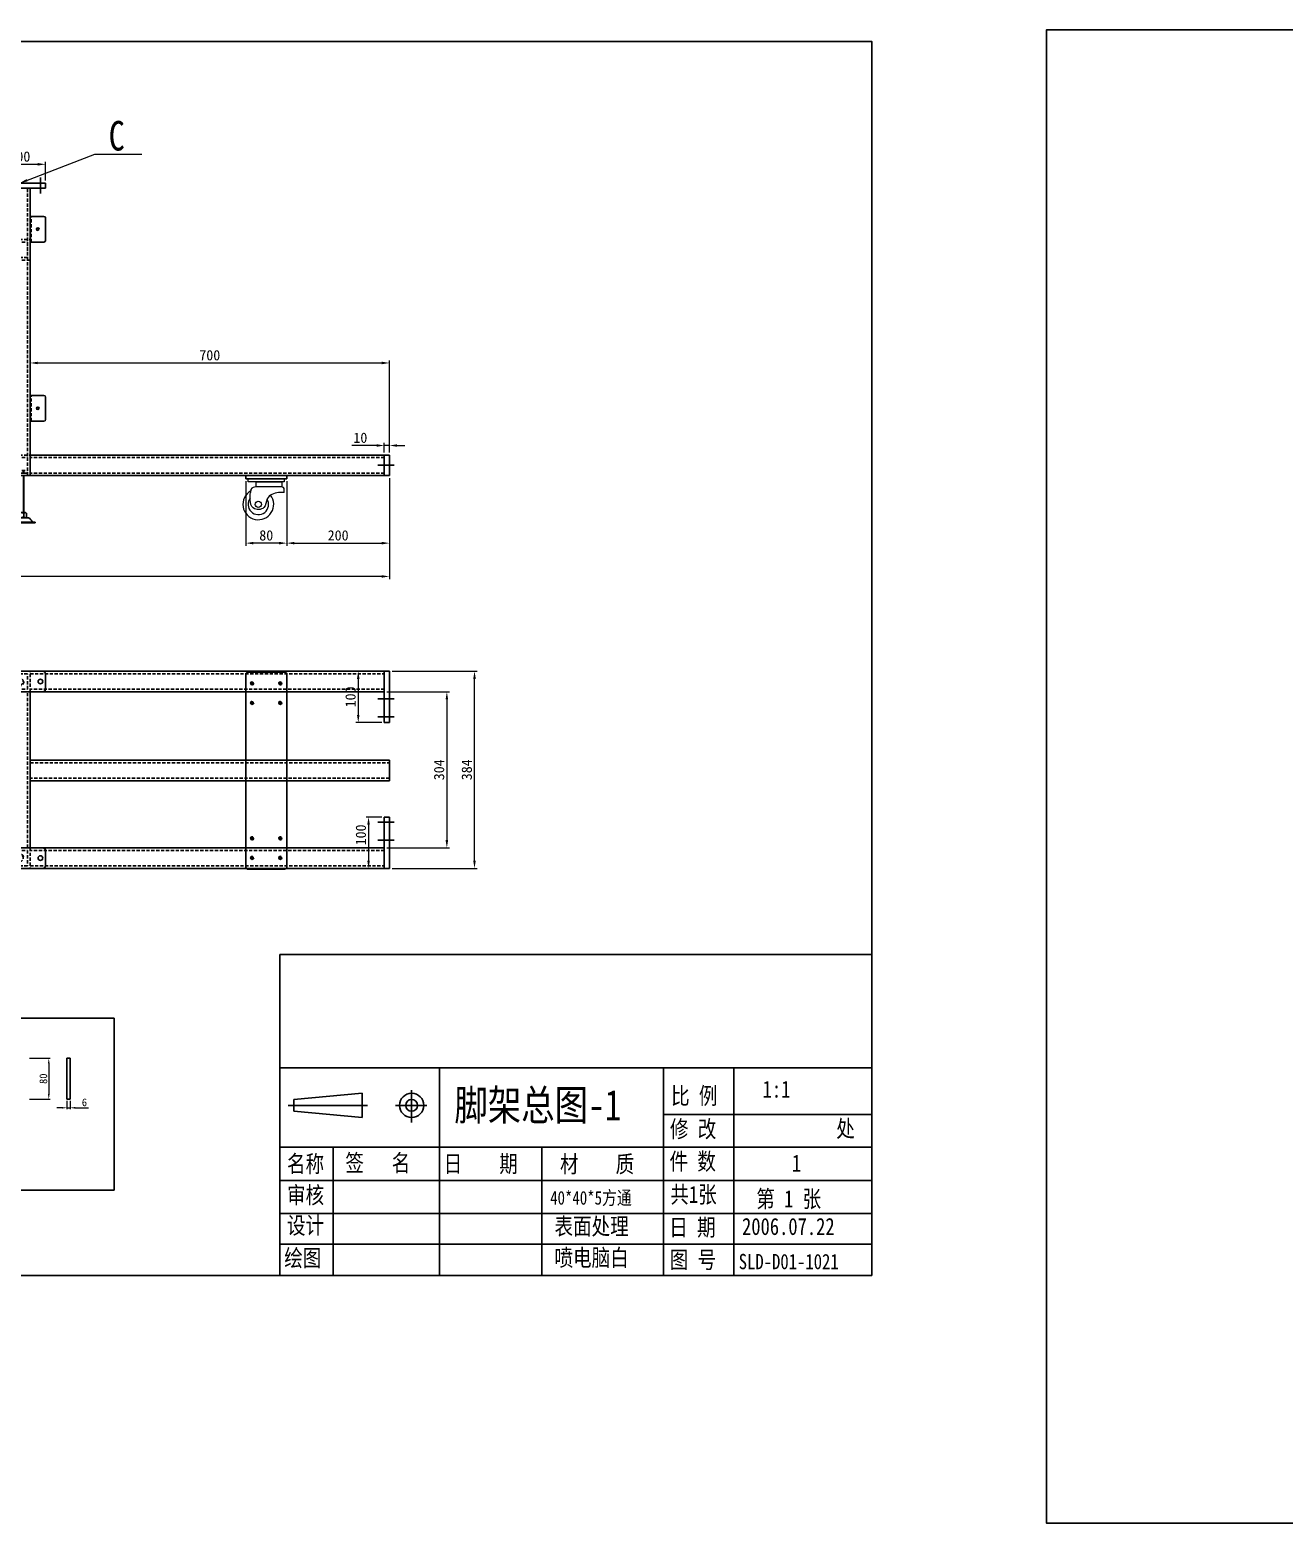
# Model space of a CAD drawing. Header units: millimetres. Extents: x -11986 to -4063, y -41123 to -36325.
# Drawn here: x -10158 to -7715, y -39234 to -36325 of the extents above; entities that cross this region are included whole.
import ezdxf

# ---------------------------------------------------------------- set-up
doc = ezdxf.new("R2010")
doc.units = ezdxf.units.MM
doc.linetypes.add('CENTER', pattern=[50.8, 31.75, -6.35, 6.35, -6.35])
doc.linetypes.add('DASHED2', pattern=[9.525, 6.35, -3.175])
doc.layers.add('DAS', color=4, linetype='DASHED2')
doc.layers.add('sol', color=7, linetype='Continuous', lineweight=20)
doc.styles.add('宋体', font='', dxfattribs={"width": 0.8})
doc.styles.get('宋体').set_extended_font_data('SimSun')
doc.dimstyles.new('ISO-25', dxfattribs={"dimtxt": 5, "dimasz": 4, "dimexe": 1.25, "dimexo": 1, "dimgap": 1, "dimtad": 1, "dimtoh": 1, "dimtxsty": 'Standard', "dimcen": 2.5, "dimclrd": 5, "dimclre": 5, "dimadec": 0, "dimazin": 0, "dimtfac": 1, "dimtmove": 0, "dimatfit": 3, "dimfxl": 1, "dimlwd": 9, "dimlwe": 9, "dimarcsym": 0})
doc.dimstyles.new('ISO-25$0', dxfattribs={"dimtxt": 2.5, "dimasz": 1.5, "dimexe": 1.25, "dimexo": 0.625, "dimtad": 1, "dimdec": 1, "dimzin": 1, "dimdsep": 46, "dimtxsty": 'Standard', "dimcen": 2.5, "dimclrd": 6, "dimclre": 6, "dimclrt": 6, "dimadec": 0, "dimazin": 0, "dimtfac": 1, "dimtdec": 4, "dimtmove": 0, "dimatfit": 3, "dimfxl": 1, "dimtolj": 1, "dimtzin": 0, "dimlwd": 9, "dimlwe": 9, "dimarcsym": 0})

# ---------------------------------------------------------------- blocks, each defined once
blk = doc.blocks.new('A$C7281443F')
at = {"color": 1, "linetype": 'CENTER'}
for p, q in [((10, 559), (10, 590.1)), ((90, 559), (90, 590.1)), ((50, 29.9), (50, 0))]:
    blk.add_line(p, q, dxfattribs=at)
for p, q in [((0, 579.5), (100, 579.5)), ((0, 579.5), (0, 569.5)), ((0, 569.5), (100, 569.5)), ((30, 569.5), (30, 9.5)), ((70, 9.5), (70, 569.5)), ((100, 579.5), (100, 569.5)), ((30, 9.5), (70, 9.5))]:
    blk.add_line(p, q)
at = {"layer": 'DAS'}
for p, q in [((35, 569.5), (35, 9.5)), ((65, 9.5), (65, 569.5)), ((35, 19.5), (65, 19.5)), ((42, 19.5), (42, 9.5)), ((43.5, 19.5), (43.5, 9.5)), ((56.5, 19.5), (56.5, 9.5)), ((58, 19.5), (58, 9.5))]:
    blk.add_line(p, q, dxfattribs=at)
for points in [[(30, 469.5), (70, 469.5), (70, 429.5), (30, 429.5)], [(35, 464.5), (65, 464.5), (65, 434.5), (35, 434.5)], [(30, 49.5), (70, 49.5), (70, 9.5), (30, 9.5)], [(35, 44.5), (65, 44.5), (65, 14.5), (35, 14.5)]]:
    blk.add_lwpolyline(points, close=True, dxfattribs=at)
blk = doc.blocks.new('A$C2508060A')
for p, q in [((0, 5), (0, 95)), ((5, 100), (35, 100)), ((40, 95), (40, 5)), ((344, 95), (344, 5)), ((379, 100), (349, 100)), ((384, 5), (384, 95)), ((40, 70), (344, 70)), ((344, 30), (40, 30)), ((5, 0), (35, 0)), ((379, 0), (349, 0))]:
    blk.add_line(p, q)
for centre in [(20, 90), (20, 90), (364, 90), (20, 10), (364, 10)]:
    blk.add_circle(centre, 4.5)
for centre, start, end in [((5, 95), 90, 180), ((35, 95), 0, 90), ((349, 95), 90, 180), ((379, 95), 0, 90), ((5, 5), 180, 270), ((35, 5), 270, 0), ((349, 5), 180, 270), ((379, 5), 270, 0)]:
    blk.add_arc(centre, 5, start, end)
at = {"layer": 'DAS'}
for p, q in [((40, 65), (344, 65)), ((344, 35), (40, 35))]:
    blk.add_line(p, q, dxfattribs=at)
for points in [[(40, 30), (40, 70), (0, 70), (0, 30)], [(35, 35), (35, 65), (5, 65), (5, 35)], [(344, 30), (344, 70), (384, 70), (384, 30)], [(349, 35), (349, 65), (379, 65), (379, 35)]]:
    blk.add_lwpolyline(points, close=True, dxfattribs=at)
for centre in [(20, 50), (364, 50)]:
    blk.add_circle(centre, 6.5, dxfattribs=at)
for centre, start, end in [((20, 50), 180, 90), ((364, 50), 90, 0)]:
    blk.add_arc(centre, 8, start, end, dxfattribs=at)
blk = doc.blocks.new('*D1988')
at = {"color": 5, "lineweight": 9, "transparency": 16777216}
for p, q in [((-10095.6, -38425), (-10105.6, -38425)), ((-10085.6, -38411.4), (-10085.6, -38428)), ((-10085.6, -38425), (-10079.6, -38425)), ((-10079.6, -38411.4), (-10079.6, -38428)), ((-10069.6, -38425), (-10043.6, -38425))]:
    blk.add_line(p, q, dxfattribs=at)
at = {"color": 5, "transparency": 16777216}
for points in [[(-10095.6, -38423.4), (-10095.6, -38426.7), (-10085.6, -38425)], [(-10069.6, -38423.4), (-10069.6, -38426.7), (-10079.6, -38425)]]:
    blk.add_solid(points, dxfattribs=at)
at = {"layer": 'Defpoints', "color": 0, "transparency": 16777216}
for p in [(-10085.6, -38408.4), (-10079.6, -38408.4), (-10079.6, -38425)]:
    blk.add_point(p, dxfattribs=at)
at = {"color": 0, "transparency": 16777216, "insert": (-10051.6, -38414.5), "char_height": 15, "attachment_point": 5}
blk.add_mtext('6', dxfattribs=at)
blk = doc.blocks.new('*D2054')
at = {"color": 5, "lineweight": 9, "transparency": 16777216}
for p, q in [((-10158.4, -38328.4), (-10118.1, -38328.4)), ((-10121.1, -38338.4), (-10121.1, -38398.4)), ((-10158.4, -38408.4), (-10118.1, -38408.4))]:
    blk.add_line(p, q, dxfattribs=at)
at = {"color": 5, "transparency": 16777216}
for points in [[(-10122.7, -38338.4), (-10119.4, -38338.4), (-10121.1, -38328.4)], [(-10122.7, -38398.4), (-10119.4, -38398.4), (-10121.1, -38408.4)]]:
    blk.add_solid(points, dxfattribs=at)
at = {"layer": 'Defpoints', "color": 0, "transparency": 16777216}
for p in [(-10161.4, -38328.4), (-10161.4, -38408.4), (-10121.1, -38408.4)]:
    blk.add_point(p, dxfattribs=at)
at = {"color": 0, "transparency": 16777216, "insert": (-10131.6, -38368.4), "char_height": 15, "attachment_point": 5, "rotation": 90}
blk.add_mtext('80', dxfattribs=at)
blk = doc.blocks.new('A$C43643EE8')
for p, q in [((22, 92), (22, 20)), ((22, 92), (38, 92)), ((23, 92), (23, 20)), ((37, 92), (37, 20)), ((38, 92), (38, 20)), ((0, 1), (0, 0)), ((60, 1), (0, 1)), ((60, 0), (0, 0)), ((47, 10), (13, 10)), ((17, 18.5), (17, 11.5)), ((40.4, 20), (19.8, 20)), ((40.3, 20), (19.8, 20)), ((22.5, 18.5), (22.5, 11.5)), ((37.5, 18.5), (37.5, 11.5)), ((43, 18.5), (43, 11.5)), ((60, 1), (60, 0))]:
    blk.add_line(p, q)
for centre, radius, start, end in [((23.7, -7.5), 20.5, 121.3122, 155.4208), ((19.8, 16.7), 3.27, 32.7791, 147.2209), ((19.8, 13.3), 3.27, 212.7791, 327.2209), ((30, 0.5), 19.5, 67.3801, 112.6199), ((30, 29.5), 19.5, 247.3801, 292.6199), ((40.3, 16.7), 3.27, 32.7791, 147.2209), ((40.3, 13.3), 3.27, 212.7791, 327.2209), ((36.3, -7.5), 20.5, 24.5792, 58.6878)]:
    blk.add_arc(centre, radius, start, end)
blk = doc.blocks.new('*D2067')
at = {"color": 5, "lineweight": 9, "transparency": 16777216}
for p, q in [((-9657.4, -37204.3), (-9657.4, -37329.9)), ((-9457.4, -37198.3), (-9457.4, -37329.9)), ((-9642.4, -37324.9), (-9472.4, -37324.9))]:
    blk.add_line(p, q, dxfattribs=at)
at = {"color": 5, "transparency": 16777216}
for points in [[(-9642.4, -37322.4), (-9642.4, -37327.4), (-9657.4, -37324.9)], [(-9472.4, -37322.4), (-9472.4, -37327.4), (-9457.4, -37324.9)]]:
    blk.add_solid(points, dxfattribs=at)
at = {"layer": 'Defpoints', "color": 0, "transparency": 16777216}
for p in [(-9657.4, -37199.3), (-9457.4, -37193.3), (-9457.4, -37324.9)]:
    blk.add_point(p, dxfattribs=at)
at = {"color": 0, "transparency": 16777216, "insert": (-9557.4, -37309.9), "char_height": 20, "attachment_point": 5}
blk.add_mtext('200', dxfattribs=at)
blk = doc.blocks.new('*D2068')
at = {"color": 5, "lineweight": 9, "transparency": 16777216}
for p, q in [((-9737.4, -37204.3), (-9737.4, -37329.9)), ((-9657.4, -37204.3), (-9657.4, -37329.9)), ((-9672.4, -37324.9), (-9722.4, -37324.9))]:
    blk.add_line(p, q, dxfattribs=at)
at = {"color": 5, "transparency": 16777216}
for points in [[(-9722.4, -37322.4), (-9722.4, -37327.4), (-9737.4, -37324.9)], [(-9672.4, -37322.4), (-9672.4, -37327.4), (-9657.4, -37324.9)]]:
    blk.add_solid(points, dxfattribs=at)
at = {"layer": 'Defpoints', "color": 0, "transparency": 16777216}
for p in [(-9737.4, -37199.3), (-9657.4, -37199.3), (-9737.4, -37324.9)]:
    blk.add_point(p, dxfattribs=at)
at = {"color": 0, "transparency": 16777216, "insert": (-9697.4, -37309.9), "char_height": 20, "attachment_point": 5}
blk.add_mtext('80', dxfattribs=at)
blk = doc.blocks.new('*D2069')
at = {"color": 5, "lineweight": 9, "transparency": 16777216}
for p, q in [((-11477.4, -37204.3), (-11477.4, -37394.8)), ((-9457.4, -37198.3), (-9457.4, -37394.8)), ((-9472.4, -37389.8), (-11462.4, -37389.8))]:
    blk.add_line(p, q, dxfattribs=at)
at = {"color": 5, "transparency": 16777216}
for points in [[(-11462.4, -37387.3), (-11462.4, -37392.3), (-11477.4, -37389.8)], [(-9472.4, -37387.3), (-9472.4, -37392.3), (-9457.4, -37389.8)]]:
    blk.add_solid(points, dxfattribs=at)
at = {"layer": 'Defpoints', "color": 0, "transparency": 16777216}
for p in [(-11477.4, -37199.3), (-9457.4, -37193.3), (-11477.4, -37389.8)]:
    blk.add_point(p, dxfattribs=at)
at = {"color": 0, "transparency": 16777216, "insert": (-10467.4, -37374.8), "char_height": 20, "attachment_point": 5}
blk.add_mtext('2020', dxfattribs=at)
blk = doc.blocks.new('*D2070')
at = {"color": 5, "lineweight": 9, "transparency": 16777216}
for p, q in [((-10157.4, -36918.3), (-10157.4, -36978.9)), ((-10142.4, -36973.9), (-9472.4, -36973.9)), ((-9457.4, -37148.3), (-9457.4, -36968.9))]:
    blk.add_line(p, q, dxfattribs=at)
at = {"color": 5, "transparency": 16777216}
for points in [[(-10142.4, -36971.4), (-10142.4, -36976.4), (-10157.4, -36973.9)], [(-9472.4, -36971.4), (-9472.4, -36976.4), (-9457.4, -36973.9)]]:
    blk.add_solid(points, dxfattribs=at)
at = {"layer": 'Defpoints', "color": 0, "transparency": 16777216}
for p in [(-10157.4, -36913.3), (-9457.4, -36973.9), (-9457.4, -37153.3)]:
    blk.add_point(p, dxfattribs=at)
at = {"color": 0, "transparency": 16777216, "insert": (-9807.4, -36958.9), "char_height": 20, "attachment_point": 5}
blk.add_mtext('700', dxfattribs=at)
blk = doc.blocks.new('*D2074')
at = {"color": 5, "lineweight": 9, "transparency": 16777216}
for p, q in [((-10227.4, -36618.3), (-10227.4, -36581.8)), ((-10212.4, -36586.8), (-10142.4, -36586.8)), ((-10127.4, -36618.3), (-10127.4, -36581.8))]:
    blk.add_line(p, q, dxfattribs=at)
at = {"color": 5, "transparency": 16777216}
for points in [[(-10212.4, -36584.3), (-10212.4, -36589.3), (-10227.4, -36586.8)], [(-10142.4, -36584.3), (-10142.4, -36589.3), (-10127.4, -36586.8)]]:
    blk.add_solid(points, dxfattribs=at)
at = {"layer": 'Defpoints', "color": 0, "transparency": 16777216}
for p in [(-10127.4, -36586.8), (-10227.4, -36623.3), (-10127.4, -36623.3)]:
    blk.add_point(p, dxfattribs=at)
at = {"color": 0, "transparency": 16777216, "insert": (-10177.4, -36571.8), "char_height": 20, "attachment_point": 5}
blk.add_mtext('100', dxfattribs=at)
blk = doc.blocks.new('*D1990')
at = {"color": 5, "lineweight": 9, "transparency": 16777216}
for p, q in [((-9452.4, -37574.5), (-9286.7, -37574.5)), ((-9291.7, -37943.5), (-9291.7, -37589.5)), ((-9452.4, -37958.5), (-9286.7, -37958.5))]:
    blk.add_line(p, q, dxfattribs=at)
at = {"color": 5, "transparency": 16777216}
for points in [[(-9294.2, -37589.5), (-9289.2, -37589.5), (-9291.7, -37574.5)], [(-9294.2, -37943.5), (-9289.2, -37943.5), (-9291.7, -37958.5)]]:
    blk.add_solid(points, dxfattribs=at)
at = {"layer": 'Defpoints', "color": 0, "transparency": 16777216}
for p in [(-9457.4, -37574.5), (-9291.7, -37574.5), (-9457.4, -37958.5)]:
    blk.add_point(p, dxfattribs=at)
at = {"color": 0, "transparency": 16777216, "insert": (-9306.7, -37766.5), "char_height": 20, "attachment_point": 5, "rotation": 90}
blk.add_mtext('384', dxfattribs=at)
blk = doc.blocks.new('*D1991')
at = {"color": 5, "lineweight": 9, "transparency": 16777216}
for p, q in [((-9462.4, -37614.5), (-9340.6, -37614.5)), ((-9345.6, -37629.5), (-9345.6, -37903.5)), ((-9462.4, -37918.5), (-9340.6, -37918.5))]:
    blk.add_line(p, q, dxfattribs=at)
at = {"color": 5, "transparency": 16777216}
for points in [[(-9348.1, -37629.5), (-9343.1, -37629.5), (-9345.6, -37614.5)], [(-9348.1, -37903.5), (-9343.1, -37903.5), (-9345.6, -37918.5)]]:
    blk.add_solid(points, dxfattribs=at)
at = {"layer": 'Defpoints', "color": 0, "transparency": 16777216}
for p in [(-9467.4, -37614.5), (-9467.4, -37918.5), (-9345.6, -37918.5)]:
    blk.add_point(p, dxfattribs=at)
at = {"color": 0, "transparency": 16777216, "insert": (-9360.6, -37766.5), "char_height": 20, "attachment_point": 5, "rotation": 90}
blk.add_mtext('304', dxfattribs=at)
blk = doc.blocks.new('A$C2925140C')
for p, q in [((3, 80), (0, 77)), ((0, 77), (0, 3)), ((381, 80), (3, 80)), ((384, 77), (381, 80)), ((384, 3), (384, 77)), ((3, 0), (0, 3)), ((381, 0), (3, 0)), ((381, 0), (384, 3))]:
    blk.add_line(p, q)
at = {"color": 1}
for p, q in [((25.9, 67.5), (18.7, 67.5)), ((22, 71.4), (22, 64.1)), ((63.9, 67.5), (56.7, 67.5)), ((60, 71.4), (60, 64.1)), ((320.1, 67.5), (327.3, 67.5)), ((324, 71.4), (324, 64.1)), ((358.1, 67.5), (365.3, 67.5)), ((362, 71.4), (362, 64.1)), ((25.9, 12.5), (18.7, 12.5)), ((22, 16.4), (22, 9.1)), ((63.9, 12.5), (56.7, 12.5)), ((60, 16.4), (60, 9.1)), ((320.1, 12.5), (327.3, 12.5)), ((324, 16.4), (324, 9.1)), ((358.1, 12.5), (365.3, 12.5)), ((362, 16.4), (362, 9.1))]:
    blk.add_line(p, q, dxfattribs=at)
for centre in [(22, 67.5), (60, 67.5), (324, 67.5), (362, 67.5), (22, 12.5), (60, 12.5), (324, 12.5), (362, 12.5)]:
    blk.add_circle(centre, 2.1)
for centre in [(22, 67.5), (60, 67.5), (324, 67.5), (362, 67.5), (22, 12.5), (60, 12.5), (324, 12.5), (362, 12.5)]:
    blk.add_arc(centre, 3, 0, 270)
blk = doc.blocks.new('A$C5D72291D')
at = {"layer": 'sol'}
for points in [[(80.5, 74), (10.5, 74), (10.5, 80), (80.5, 80)], [(80.5, 74), (10.5, 74), (10.5, 80), (80.5, 80)], [(75.5, 74), (75.5, 64), (25.5, 64), (25.5, 74)], [(75.5, 74), (75.5, 64), (25.5, 64), (25.5, 74)]]:
    blk.add_lwpolyline(points, close=True, dxfattribs=at)
blk.add_lwpolyline([(80.5, 53), (80.5, 59, 0.414214), (75.5, 64), (25.5, 64, 0.264021), (15.6, 59), (14.7, 53)], format="xyb", dxfattribs=at)
blk.add_lwpolyline([(80.5, 53), (80.5, 59, 0.414214), (75.5, 64), (25.5, 64, 0.264021), (15.6, 59), (14.7, 53)], format="xyb", dxfattribs=at)
blk.add_circle((30, 30), 6, dxfattribs=at)
blk.add_circle((30, 30), 6, dxfattribs=at)
for radius, start, end in [(30, 119.6565, 36.9567), (30, 119.6565, 36.9567), (20, 142.2956, 31.3006), (20, 142.2956, 31.3006)]:
    blk.add_arc((30, 30), radius, start, end, dxfattribs=at)
blk.add_open_spline([(80.5, 53), (76.7, 53.2), (64.8, 53.9), (44, 45.5), (45.5, 19.2), (17.3, 18.5), (13.6, 38.1), (14.3, 48.2), (14.7, 53)], degree=3, knots=[0, 0, 0, 0, 11.455017, 36.32866, 54.826358, 75.433281, 91.867632, 106.622864, 106.622864, 106.622864, 106.622864], dxfattribs=at)
blk.add_open_spline([(80.5, 53), (76.7, 53.2), (64.8, 53.9), (44, 45.5), (45.5, 19.2), (17.3, 18.5), (13.6, 38.1), (14.3, 48.2), (14.7, 53)], degree=3, knots=[0, 0, 0, 0, 11.455017, 36.32866, 54.826358, 75.433281, 91.867632, 106.622864, 106.622864, 106.622864, 106.622864], dxfattribs=at)
blk = doc.blocks.new('A$C3CC60F40')
for p, q in [((0, 50), (27, 50)), ((0, 0), (0, 50)), ((30, 47), (30, 3)), ((27, 0), (0, 0))]:
    blk.add_line(p, q)
blk.add_circle((15, 25), 2)
for centre, radius, start, end in [((27, 47), 3, 0, 90), ((15, 25), 2.5, 0, 270), ((27, 3), 3, 270, 0)]:
    blk.add_arc(centre, radius, start, end)
at = {"layer": 'DAS'}
blk.add_line((2, 0), (2, 50), dxfattribs=at)
blk = doc.blocks.new('*D2008')
at = {"color": 5, "lineweight": 9, "transparency": 16777216}
for p, q in [((-9482.4, -37134.7), (-9530.7, -37134.7)), ((-9467.4, -37148.3), (-9467.4, -37129.7)), ((-9457.4, -37134.7), (-9467.4, -37134.7)), ((-9457.4, -37148.3), (-9457.4, -37129.7)), ((-9442.4, -37134.7), (-9427.4, -37134.7))]:
    blk.add_line(p, q, dxfattribs=at)
at = {"color": 5, "transparency": 16777216}
for points in [[(-9482.4, -37132.2), (-9482.4, -37137.2), (-9467.4, -37134.7)], [(-9442.4, -37132.2), (-9442.4, -37137.2), (-9457.4, -37134.7)]]:
    blk.add_solid(points, dxfattribs=at)
at = {"layer": 'Defpoints', "color": 0, "transparency": 16777216}
for p in [(-9467.4, -37134.7), (-9467.4, -37153.3), (-9457.4, -37153.3)]:
    blk.add_point(p, dxfattribs=at)
at = {"color": 0, "transparency": 16777216, "insert": (-9514.1, -37119.7), "char_height": 20, "attachment_point": 5}
blk.add_mtext('10', dxfattribs=at)
blk = doc.blocks.new('*D1974')
at = {"color": 5, "lineweight": 9, "transparency": 16777216}
for p, q in [((-9472.4, -37574.5), (-9523.2, -37574.5)), ((-9518.2, -37589.5), (-9518.2, -37659.5)), ((-9472.4, -37674.5), (-9523.2, -37674.5))]:
    blk.add_line(p, q, dxfattribs=at)
at = {"color": 5, "transparency": 16777216}
for points in [[(-9520.7, -37589.5), (-9515.7, -37589.5), (-9518.2, -37574.5)], [(-9520.7, -37659.5), (-9515.7, -37659.5), (-9518.2, -37674.5)]]:
    blk.add_solid(points, dxfattribs=at)
at = {"layer": 'Defpoints', "color": 0, "transparency": 16777216}
for p in [(-9467.4, -37574.5), (-9518.2, -37674.5), (-9467.4, -37674.5)]:
    blk.add_point(p, dxfattribs=at)
at = {"color": 0, "transparency": 16777216, "insert": (-9533.2, -37624.5), "char_height": 20, "attachment_point": 5, "rotation": 90}
blk.add_mtext('100', dxfattribs=at)
blk = doc.blocks.new('*D2009')
at = {"color": 5, "lineweight": 9, "transparency": 16777216}
for p, q in [((-9472.4, -37858.5), (-9503.1, -37858.5)), ((-9498.1, -37873.5), (-9498.1, -37943.5)), ((-9462.4, -37958.5), (-9503.1, -37958.5))]:
    blk.add_line(p, q, dxfattribs=at)
at = {"color": 5, "transparency": 16777216}
for points in [[(-9500.6, -37873.5), (-9495.6, -37873.5), (-9498.1, -37858.5)], [(-9500.6, -37943.5), (-9495.6, -37943.5), (-9498.1, -37958.5)]]:
    blk.add_solid(points, dxfattribs=at)
at = {"layer": 'Defpoints', "color": 0, "transparency": 16777216}
for p in [(-9467.4, -37858.5), (-9498.1, -37958.5), (-9457.4, -37958.5)]:
    blk.add_point(p, dxfattribs=at)
at = {"color": 0, "transparency": 16777216, "insert": (-9513.1, -37893.4), "char_height": 20, "attachment_point": 5, "rotation": 90}
blk.add_mtext('100', dxfattribs=at)

msp = doc.modelspace()

# ---------------------------------------------------------------- linework, layer by layer
for p, q in [((-9467.408, -37153.313), (-10157.408, -37153.313)), ((-9467.408, -37153.313), (-9467.408, -37193.313)), ((-9467.408, -37153.313), (-9457.408, -37153.313)), ((-9457.408, -37193.313), (-9457.408, -37153.313)), ((-9467.408, -37193.313), (-10157.408, -37193.313)), ((-9737.408, -37199.313), (-9737.408, -37193.313)), ((-9657.408, -37199.313), (-9737.408, -37199.313)), ((-9657.408, -37199.313), (-9657.408, -37193.313)), ((-9467.408, -37193.313), (-9457.408, -37193.313)), ((-10157.408, -37574.535), (-9467.408, -37574.535)), ((-9467.408, -37574.535), (-9467.408, -37614.535)), ((-9467.408, -37574.535), (-9457.408, -37574.535)), ((-9467.408, -37576), (-9467.408, -37674.54)), ((-9457.408, -37674.54), (-9457.408, -37574.535)), ((-9467.408, -37614.535), (-10157.408, -37614.535)), ((-9467.408, -37674.54), (-9457.408, -37674.54)), ((-10157.408, -37748), (-9457.408, -37748)), ((-9457.408, -37748), (-9457.408, -37788)), ((-9457.408, -37788), (-10157.408, -37788)), ((-9467.408, -37958.535), (-9467.408, -37858.535)), ((-9467.408, -37858.535), (-9457.408, -37858.535)), ((-9457.408, -37858.535), (-9457.408, -37958.535)), ((-9467.408, -37918.535), (-10157.408, -37918.535)), ((-9467.408, -37918.535), (-9467.408, -37958.535)), ((-10157.408, -37958.535), (-9467.408, -37958.535)), ((-9467.408, -37958.535), (-9457.408, -37958.535)), ((-10085.636, -38328.388), (-10079.636, -38328.388)), ((-10085.636, -38328.388), (-10085.636, -38408.388)), ((-10079.636, -38408.388), (-10079.636, -38328.388)), ((-8786.377, -38751.969), (-8786.377, -38347.156)), ((-10085.636, -38408.388), (-10079.636, -38408.388)), ((-9670.937, -38566.84), (-8923.636, -38566.84)), ((-9670.937, -38566.84), (-8517.987, -38566.84)), ((-8923.636, -38566.84), (-8517.987, -38566.84)), ((-9670.937, -38630.833), (-8517.987, -38630.833)), ((-9670.937, -38690.764), (-8517.987, -38690.764))]:
    msp.add_line(p, q)
at = {"color": 1, "linetype": 'CENTER'}
for p, q in [((-9480.028, -37173.313), (-9446.216, -37173.313)), ((-9480.028, -37628.071), (-9446.216, -37628.071)), ((-9480.028, -37663.071), (-9446.216, -37663.071)), ((-9480.028, -37868.535), (-9446.216, -37868.535)), ((-9480.028, -37903.535), (-9446.216, -37903.535))]:
    msp.add_line(p, q, dxfattribs=at)
at = {"color": 0}
for p, q in [((-9670.937, -38751.969), (-9670.937, -38126.306)), ((-9670.937, -38126.306), (-8517.987, -38126.306)), ((-9670.937, -38347.156), (-8517.987, -38347.156)), ((-9359.641, -38501.595), (-9359.641, -38347.156)), ((-8923.636, -38751.969), (-8923.636, -38347.156)), ((-9510.568, -38396.633), (-9643.953, -38408.751)), ((-9510.568, -38396.633), (-9510.568, -38444.003)), ((-9414.188, -38390.661), (-9414.188, -38453.752)), ((-9654.731, -38420.318), (-9500.077, -38420.318)), ((-9643.953, -38431.885), (-9643.953, -38408.751)), ((-9510.568, -38444.003), (-9643.953, -38431.885)), ((-9445.46, -38420.318), (-9384.582, -38420.318)), ((-8923.636, -38438.241), (-8517.987, -38438.241)), ((-9670.937, -38501.595), (-8517.987, -38501.595)), ((-9670.937, -38501.595), (-8517.987, -38501.595)), ((-9670.937, -38501.595), (-9359.641, -38501.595)), ((-9670.937, -38501.595), (-9359.641, -38501.595)), ((-9567.172, -38751.969), (-9567.172, -38501.595)), ((-9359.641, -38751.969), (-9359.641, -38501.595)), ((-9160.553, -38751.969), (-9160.553, -38501.595))]:
    msp.add_line(p, q, dxfattribs=at)
for points in [[(-4062.981, -39234.237), (-4062.981, -36324.896), (-8177.62, -36324.896), (-8177.62, -39234.237)], [(-8517.987, -38751.969), (-8517.987, -36347.555), (-11918.515, -36347.555), (-11918.515, -38751.969)]]:
    msp.add_lwpolyline(points, close=True)
at = {"color": 1}
msp.add_lwpolyline([(-9993.869, -38585.256), (-10920.724, -38585.256), (-10920.724, -38250.579), (-9993.869, -38250.579)], close=True, dxfattribs=at)
at = {"color": 0}
for radius in [23.588, 11.567]:
    msp.add_circle((-9414.188, -38420.318), radius, dxfattribs=at)
at = {"layer": 'DAS'}
for p, q in [((-9467.408, -37158.313), (-10157.408, -37158.313)), ((-9467.408, -37188.313), (-10157.408, -37188.313)), ((-10157.408, -37579.535), (-9467.408, -37579.535)), ((-9467.408, -37609.535), (-10157.408, -37609.535)), ((-10157.408, -37753), (-9457.408, -37753)), ((-9457.408, -37783), (-10157.408, -37783)), ((-9467.408, -37923.535), (-10157.408, -37923.535)), ((-10157.408, -37953.535), (-9467.408, -37953.535))]:
    msp.add_line(p, q, dxfattribs=at)

# ---------------------------------------------------------------- block references
for name, p in [('A$C7281443F', (-10227.408, -37202.787)), ('A$C3CC60F40', (-10157.408, -36738.313)), ('A$C3CC60F40', (-10157.408, -37087.313)), ('A$C43643EE8', (-10207.408, -37285.313)), ('A$C5D72291D', (-9742.886, -37279.312))]:
    msp.add_blockref(name, p)
at = {"xscale": -1, "rotation": 270}
msp.add_blockref('A$C2508060A', (-10227.408, -37958.535), dxfattribs=at)
at = {"rotation": 90}
msp.add_blockref('A$C2925140C', (-9657.408, -37960), dxfattribs=at)

# ---------------------------------------------------------------- texts
at = {"color": 0, "style": '宋体', "width": 0.8}
for s, height, p in [('C', 57.573, (-10004.338, -36559.96)), ('脚架总图-1', 59.6652, (-9330.923, -38449.592)), ('比 例', 33.1473, (-8908.805, -38418.163)), ('修 改', 33.1473, (-8911.01, -38482.885)), ('名称', 33.1473, (-9657.039, -38550.704)), ('签   名', 33.1473, (-9543.315, -38548.852)), ('日    期', 33.1473, (-9351.845, -38550.704)), ('材    质', 33.1473, (-9125.124, -38551.258)), ('件 数', 33.1473, (-8911.897, -38546.032))]:
    msp.add_text(s, height=height, dxfattribs=at).set_placement(p)
at = {"style": '宋体', "width": 0.8}
for s, height, p in [('1:1', 33.1473, (-8730.494, -38405.376)), ('处', 33.147, (-8587.002, -38482.095)), ('1', 33.147, (-8673.332, -38549.357)), ('审核', 33.1473, (-9657.039, -38611.685)), ('共1张', 33.1473, (-8910.197, -38610.294)), ('40*40*5方通', 26.5179, (-9144.332, -38613.696)), ('第 1 张', 33.1473, (-8742.86, -38618.928)), ('设计', 33.1473, (-9657.039, -38670.687)), ('表面处理', 33.1473, (-9135.93, -38672.398)), ('日 期', 33.1473, (-8912.4, -38674.405)), ('2006.07.22', 33.1473, (-8770.547, -38672.774)), ('绘图', 33.1473, (-9662.394, -38734.246)), ('喷电脑白', 33.1473, (-9135.93, -38733.604)), ('图 号', 33.1473, (-8911.334, -38737.728)), ('SLD-D01-1021', 29.83259, (-8777.051, -38739.541))]:
    msp.add_text(s, height=height, dxfattribs=at).set_placement(p)

# ---------------------------------------------------------------- dimensions: what is measured, and where the dimension line sits
for base, p1, p2, override, picture, middle in [((-10127.408, -36586.844), (-10227.408, -36623.313), (-10127.408, -36623.313), {"dimtxt": 20, "dimasz": 15, "dimexe": 5, "dimexo": 5, "dimgap": 5, "dimtoh": 1, "dimdec": 2, "dimzin": 8, "dimclrd": 5, "dimclre": 5, "dimclrt": 0, "dimtdec": 2, "dimtolj": 0, "dimtzin": 8}, '*D2074', (-10177.408, -36571.844)), ((-9457.408, -36973.915), (-10157.408, -36913.313), (-9457.408, -37153.313), {"dimtxt": 20, "dimasz": 15, "dimexe": 5, "dimexo": 5, "dimgap": 5, "dimtoh": 1, "dimdec": 2, "dimzin": 8, "dimclrd": 5, "dimclre": 5, "dimclrt": 0, "dimtdec": 2, "dimtolj": 0, "dimtzin": 8}, '*D2070', (-9807.408, -36958.915)), ((-11477.408, -37389.797), (-9457.408, -37193.313), (-11477.408, -37199.313), {"dimtxt": 20, "dimasz": 15, "dimexe": 5, "dimexo": 5, "dimgap": 5, "dimtoh": 1, "dimdec": 2, "dimzin": 8, "dimclrd": 5, "dimclre": 5, "dimclrt": 0, "dimtdec": 2, "dimtolj": 0, "dimtzin": 8}, '*D2069', (-10467.408, -37374.797)), ((-9737.408, -37324.906), (-9657.408, -37199.313), (-9737.408, -37199.313), {"dimtxt": 20, "dimasz": 15, "dimexe": 5, "dimexo": 5, "dimgap": 5, "dimtoh": 1, "dimdec": 2, "dimzin": 8, "dimclrd": 5, "dimclre": 5, "dimclrt": 0, "dimtdec": 2, "dimtolj": 0, "dimtzin": 8}, '*D2068', (-9697.408, -37309.906)), ((-9457.408, -37324.906), (-9657.408, -37199.313), (-9457.408, -37193.313), {"dimtxt": 20, "dimasz": 15, "dimexe": 5, "dimexo": 5, "dimgap": 5, "dimtoh": 1, "dimdec": 2, "dimzin": 8, "dimclrd": 5, "dimclre": 5, "dimclrt": 0, "dimtdec": 2, "dimtolj": 0, "dimtzin": 8}, '*D2067', (-9557.408, -37309.906)), ((-10079.636, -38425.047), (-10085.636, -38408.388), (-10079.636, -38408.388), {"dimtxt": 15, "dimasz": 10, "dimexe": 3, "dimexo": 3, "dimgap": 3, "dimtoh": 1, "dimdec": 2, "dimzin": 8, "dimclrd": 5, "dimclre": 5, "dimclrt": 0, "dimtdec": 2, "dimtolj": 0, "dimtzin": 8}, '*D1988', (-10051.636, -38414.547))]:
    dim = msp.add_linear_dim(base=base, p1=p1, p2=p2, dimstyle='ISO-25$0', override=override)
    dim.commit()
    dim.dimension.update_dxf_attribs({"geometry": picture, "text_midpoint": middle})
for base, p1, p2, angle, override, picture, middle in [((-9467.408, -37134.721), (-9457.408, -37153.313), (-9467.408, -37153.313), 180, {"dimtxt": 20, "dimasz": 15, "dimexe": 5, "dimexo": 5, "dimgap": 5, "dimtoh": 1, "dimdec": 2, "dimzin": 8, "dimclrd": 5, "dimclre": 5, "dimclrt": 0, "dimtdec": 2, "dimtolj": 0, "dimtzin": 8}, '*D2008', (-9514.074, -37119.721)), ((-9518.1932, -37674.5397), (-9467.4077, -37574.5353), (-9467.4077, -37674.5397), 90, {"dimtxt": 20, "dimasz": 15, "dimexe": 5, "dimexo": 5, "dimgap": 5, "dimtoh": 1, "dimdec": 2, "dimzin": 8, "dimclrd": 5, "dimclre": 5, "dimclrt": 0, "dimtdec": 2, "dimtolj": 0, "dimtzin": 8}, '*D1974', (-9533.1932, -37624.5375)), ((-9291.655, -37574.535), (-9457.408, -37958.535), (-9457.408, -37574.535), 90, {"dimtxt": 20, "dimasz": 15, "dimexe": 5, "dimexo": 5, "dimgap": 5, "dimtoh": 1, "dimdec": 2, "dimzin": 8, "dimclrd": 5, "dimclre": 5, "dimclrt": 0, "dimtdec": 2, "dimtolj": 0, "dimtzin": 8}, '*D1990', (-9306.655, -37766.535)), ((-9345.557, -37918.535), (-9467.408, -37614.535), (-9467.408, -37918.535), 90, {"dimtxt": 20, "dimasz": 15, "dimexe": 5, "dimexo": 5, "dimgap": 5, "dimtoh": 1, "dimdec": 2, "dimzin": 8, "dimclrd": 5, "dimclre": 5, "dimclrt": 0, "dimtdec": 2, "dimtolj": 0, "dimtzin": 8}, '*D1991', (-9360.557, -37766.535)), ((-10121.082, -38408.388), (-10161.416, -38328.388), (-10161.416, -38408.388), 90, {"dimtxt": 15, "dimasz": 10, "dimexe": 3, "dimexo": 3, "dimgap": 3, "dimtoh": 1, "dimdec": 2, "dimzin": 8, "dimclrd": 5, "dimclre": 5, "dimclrt": 0, "dimtdec": 2, "dimtolj": 0, "dimtzin": 8}, '*D2054', (-10131.582, -38368.388))]:
    dim = msp.add_linear_dim(base=base, p1=p1, p2=p2, angle=angle, dimstyle='ISO-25$0', override=override)
    dim.commit()
    dim.dimension.update_dxf_attribs({"geometry": picture, "text_midpoint": middle})
dim = msp.add_linear_dim(base=(-9498.148, -37958.535), p1=(-9467.408, -37858.535), p2=(-9457.408, -37958.535), angle=90, dimstyle='ISO-25$0', override={"dimtxt": 20, "dimasz": 15, "dimexe": 5, "dimexo": 5, "dimgap": 5, "dimtoh": 1, "dimdec": 2, "dimzin": 8, "dimclrd": 5, "dimclre": 5, "dimclrt": 0, "dimtdec": 2, "dimtolj": 0, "dimtzin": 8})
dim.commit()
dim.dimension.update_dxf_attribs({"geometry": '*D2009', "text_midpoint": (-9498.148, -37893.395), "dimtype": 160})

# ---------------------------------------------------------------- leaders
msp.add_leader([(-10177.408, -36623.313), (-10031.454, -36566.825), (-9939.796, -36566.825)], dimstyle='ISO-25', override={"dimtxt": 20, "dimasz": 15, "dimexe": 5, "dimexo": 5, "dimgap": 5, "dimdsep": 46})

doc.saveas('drawing.dxf')
